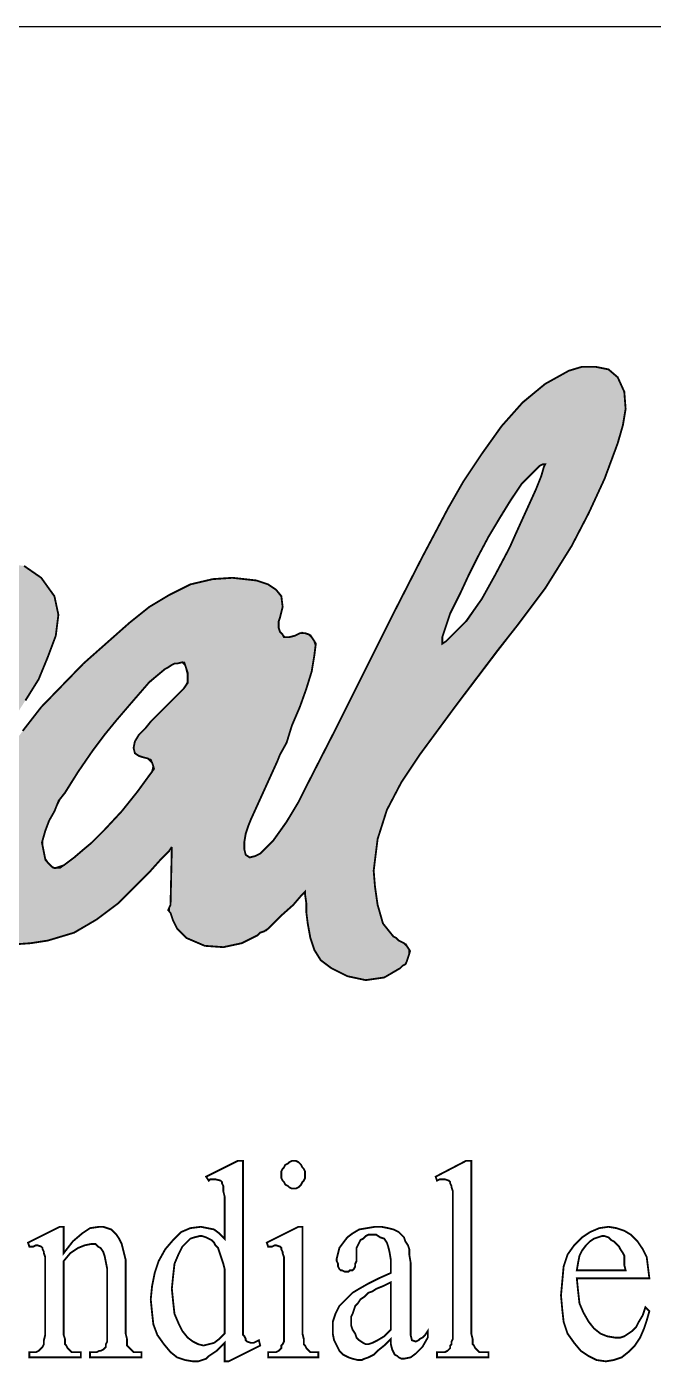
# Model space of a CAD drawing. Extents: x -6398 to -2198, y -3137 to 2803.
# Drawn here: x -5238.4 to -5094.8, y -2342.8 to -2036.7 of the extents above; entities that cross this region are included whole.
import ezdxf

# ---------------------------------------------------------------- set-up
doc = ezdxf.new("R2010")
doc.units = 0
doc.header["$LTSCALE"] = 45
doc.header["$MEASUREMENT"] = 0
doc.layers.get('0').update_dxf_attribs({"linetype": 'CONTINUOUS'})
doc.layers.add('CAMADA_1', color=7, linetype='CONTINUOUS')
doc.layers.add('FINA', color=7, linetype='CONTINUOUS')

msp = doc.modelspace()

# ---------------------------------------------------------------- hatches: boundary and pattern name
at = {"linetype": 'CONTINUOUS'}
h = msp.add_hatch(color=5, dxfattribs=at)
h.paths.add_polyline_path([(-5295.871, -2199.635), (-5298.592, -2206.588), (-5300.709, -2213.542), (-5301.918, -2220.193), (-5301.918, -2226.239), (-5301.615, -2227.751), (-5301.01, -2228.96), (-5300.104, -2229.263), (-5298.592, -2228.96), (-5296.476, -2227.449), (-5294.662, -2225.937), (-5293.15, -2224.123), (-5291.941, -2221.704), (-5291.034, -2218.681), (-5289.522, -2213.542), (-5287.708, -2208.1), (-5286.197, -2202.657), (-5285.593, -2201.449), (-5284.685, -2199.635), (-5283.779, -2197.519), (-5282.267, -2195.1), (-5279.546, -2189.96), (-5277.732, -2186.635), (-5272.29, -2179.379), (-5265.336, -2171.519), (-5261.407, -2168.192), (-5257.476, -2164.868), (-5253.244, -2162.449), (-5248.708, -2160.635), (-5243.872, -2159.728), (-5239.035, -2160.332), (-5235.104, -2163.054), (-5232.081, -2167.286), (-5231.175, -2171.519), (-5231.778, -2176.356), (-5233.592, -2181.193), (-5235.709, -2186.333), (-5238.732, -2191.17), (-5241.452, -2195.403), (-5244.174, -2199.03), (-5246.592, -2202.053), (-5247.802, -2203.263), (-5249.616, -2205.379), (-5252.034, -2208.1), (-5254.755, -2210.82), (-5257.476, -2213.542), (-5259.895, -2215.96), (-5261.709, -2217.773), (-5262.918, -2218.681), (-5265.638, -2220.797), (-5268.36, -2223.216), (-5270.476, -2225.332), (-5271.686, -2226.541), (-5272.29, -2227.751), (-5272.894, -2228.96), (-5272.894, -2230.169), (-5272.29, -2231.681), (-5270.476, -2233.495), (-5267.755, -2233.797), (-5264.732, -2233.495), (-5261.709, -2232.891), (-5259.29, -2231.983), (-5256.569, -2231.378), (-5254.755, -2230.774), (-5253.848, -2230.472), (-5253.545, -2229.564), (-5253.244, -2226.843), (-5252.639, -2223.518), (-5251.732, -2220.495), (-5251.128, -2218.983), (-5250.825, -2217.472), (-5250.22, -2216.263), (-5249.918, -2215.053), (-5246.895, -2209.007), (-5243.266, -2203.565), (-5239.337, -2198.123), (-5235.104, -2192.681), (-5225.43, -2182.704), (-5214.849, -2173.333), (-5210.314, -2169.705), (-5205.779, -2166.984), (-5200.941, -2164.565), (-5195.802, -2163.355), (-5191.267, -2163.054), (-5185.825, -2163.658), (-5183.105, -2164.565), (-5181.29, -2165.774), (-5180.081, -2167.286), (-5179.779, -2169.705), (-5180.081, -2170.914), (-5180.383, -2172.123), (-5180.686, -2173.03), (-5180.686, -2174.542), (-5180.383, -2175.448), (-5179.174, -2176.658), (-5178.267, -2176.658), (-5177.058, -2176.356), (-5175.365, -2175.509), (-5173.473, -2176.14), (-5172.173, -2178.09), (-5172.523, -2180.89), (-5173.127, -2184.518), (-5174.337, -2188.449), (-5175.849, -2192.681), (-5177.663, -2196.914), (-5178.872, -2200.843), (-5180.383, -2203.565), (-5180.988, -2205.076), (-5182.5, -2208.402), (-5184.011, -2211.727), (-5185.523, -2215.053), (-5187.034, -2218.379), (-5187.639, -2219.89), (-5188.244, -2221.704), (-5188.547, -2223.518), (-5188.547, -2225.332), (-5188.244, -2226.541), (-5187.337, -2227.146), (-5186.128, -2226.843), (-5184.919, -2226.239), (-5181.895, -2223.216), (-5178.872, -2218.983), (-5176.151, -2214.449), (-5174.337, -2210.82), (-5167.686, -2197.82), (-5161.035, -2184.518), (-5154.383, -2171.216), (-5147.733, -2158.216), (-5145.011, -2153.077), (-5141.988, -2147.333), (-5138.361, -2140.984), (-5134.128, -2134.635), (-5129.593, -2128.286), (-5124.756, -2122.844), (-5119.616, -2118.612), (-5114.175, -2115.588), (-5111.151, -2114.682), (-5108.128, -2114.682), (-5105.105, -2115.286), (-5102.989, -2117.1), (-5101.477, -2120.426), (-5101.175, -2124.355), (-5101.779, -2127.984), (-5102.989, -2132.217), (-5106.012, -2140.379), (-5109.64, -2148.239), (-5113.57, -2155.798), (-5118.105, -2163.054), (-5119.616, -2165.472), (-5122.338, -2169.1), (-5125.965, -2173.937), (-5130.501, -2179.681), (-5139.872, -2192.076), (-5148.337, -2203.565), (-5152.57, -2209.913), (-5155.895, -2216.263), (-5158.012, -2222.913), (-5158.918, -2230.169), (-5158.616, -2233.797), (-5158.012, -2238.03), (-5156.802, -2242.262), (-5154.383, -2245.285), (-5153.779, -2245.588), (-5153.174, -2246.192), (-5152.57, -2246.495), (-5151.661, -2246.95), (-5150.554, -2248.611), (-5151.058, -2250.123), (-5151.541, -2251.574), (-5152.267, -2251.937), (-5152.872, -2252.541), (-5156.5, -2254.658), (-5160.733, -2255.262), (-5164.965, -2254.355), (-5168.593, -2252.541), (-5171.012, -2250.728), (-5172.523, -2248.308), (-5173.43, -2245.588), (-5174.035, -2242.262), (-5174.337, -2239.844), (-5174.337, -2237.728), (-5174.715, -2235.083), (-5175.546, -2235.914), (-5177.36, -2238.03), (-5180.081, -2240.448), (-5182.197, -2242.565), (-5183.559, -2243.925), (-5184.919, -2244.379), (-5185.523, -2244.984), (-5189.15, -2246.798), (-5193.383, -2247.704), (-5197.616, -2247.402), (-5201.849, -2245.588), (-5202.756, -2244.681), (-5203.964, -2243.471), (-5204.872, -2241.657), (-5205.477, -2239.844), (-5206.08, -2239.239), (-5205.477, -2238.03), (-5205.181, -2225.037), (-5207.592, -2227.449), (-5210.011, -2230.169), (-5212.732, -2232.891), (-5217.569, -2237.728), (-5222.407, -2241.356), (-5227.546, -2244.379), (-5233.592, -2246.192), (-5237.523, -2246.798), (-5241.755, -2247.099), (-5245.685, -2246.192), (-5249.011, -2244.076), (-5249.918, -2243.169), (-5250.825, -2242.565), (-5251.429, -2241.657), (-5252.034, -2241.053), (-5252.337, -2241.053), (-5253.848, -2242.565), (-5254.755, -2243.471), (-5255.965, -2244.076), (-5257.778, -2244.984), (-5259.592, -2245.89), (-5261.104, -2246.495), (-5263.825, -2247.099), (-5266.848, -2248.007), (-5269.871, -2248.611), (-5271.686, -2248.913), (-5275.616, -2248.611), (-5279.243, -2247.704), (-5283.174, -2245.89), (-5286.197, -2243.471), (-5287.407, -2242.565), (-5288.313, -2241.356), (-5289.22, -2240.448), (-5289.462, -2240.206), (-5290.732, -2241.053), (-5291.639, -2241.657), (-5292.847, -2242.565), (-5297.383, -2244.984), (-5301.615, -2246.798), (-5306.151, -2247.704), (-5310.685, -2247.402), (-5314.313, -2246.495), (-5317.034, -2244.984), (-5318.546, -2242.262), (-5319.15, -2238.634), (-5319.15, -2235.309), (-5318.848, -2231.681), (-5318.848, -2228.96), (-5318.848, -2227.751), (-5320.359, -2229.263), (-5321.871, -2231.076), (-5323.685, -2232.891), (-5327.616, -2237.123), (-5330.336, -2239.844), (-5333.662, -2242.262), (-5337.592, -2244.379), (-5341.825, -2245.89), (-5345.755, -2246.798), (-5351.196, -2246.495), (-5356.336, -2244.984), (-5358.755, -2243.471), (-5360.872, -2241.657), (-5362.382, -2239.844), (-5363.592, -2237.425), (-5364.499, -2233.495), (-5364.801, -2228.96), (-5364.801, -2224.727), (-5364.196, -2221.402), (-5361.173, -2211.123), (-5356.639, -2200.542), (-5351.196, -2190.565), (-5344.545, -2181.798), (-5340.615, -2177.565), (-5336.383, -2173.635), (-5331.848, -2169.705), (-5327.01, -2166.681), (-5321.871, -2163.96), (-5316.731, -2161.542), (-5311.29, -2160.03), (-5305.546, -2159.123), (-5303.732, -2159.123), (-5301.918, -2159.728), (-5300.406, -2160.635), (-5298.894, -2161.845), (-5297.686, -2163.355), (-5296.476, -2165.169), (-5295.569, -2166.984), (-5295.267, -2167.588), (-5294.964, -2167.286), (-5294.36, -2166.077), (-5293.453, -2163.96), (-5292.244, -2161.542), (-5289.22, -2155.495), (-5285.593, -2148.844), (-5284.988, -2147.938), (-5284.08, -2146.425), (-5282.871, -2144.31), (-5281.36, -2141.588), (-5277.732, -2135.542), (-5273.802, -2128.891), (-5269.871, -2122.542), (-5266.244, -2116.798), (-5265.035, -2114.682), (-5263.825, -2112.868), (-5262.857, -2110.933), (-5261.407, -2111.659), (-5260.499, -2111.961), (-5258.685, -2112.868), (-5257.174, -2113.774), (-5255.662, -2115.286), (-5253.848, -2117.1), (-5252.941, -2118.007), (-5252.337, -2118.914), (-5251.43, -2119.821), (-5252.337, -2121.635), (-5261.104, -2136.449), (-5270.173, -2152.17), (-5274.709, -2159.728), (-5278.337, -2166.379), (-5281.662, -2171.821), (-5283.779, -2175.751), (-5286.499, -2180.589), (-5289.522, -2186.333), (-5292.546, -2192.681)])
h.paths.add_polyline_path([(-5143.198, -2178.17), (-5143.198, -2176.658), (-5142.291, -2173.937), (-5141.384, -2171.216), (-5140.477, -2169.402), (-5138.965, -2166.379), (-5137.151, -2162.449), (-5135.035, -2158.216), (-5132.616, -2153.681), (-5129.895, -2149.147), (-5127.477, -2145.216), (-5125.058, -2141.588), (-5122.639, -2139.17), (-5121.733, -2138.262), (-5120.522, -2137.054), (-5119.616, -2137.054), (-5119.919, -2137.658), (-5120.524, -2139.774), (-5121.733, -2142.798), (-5123.245, -2146.124), (-5124.756, -2149.448), (-5126.268, -2152.775), (-5127.477, -2155.495), (-5128.384, -2157.309), (-5131.105, -2162.449), (-5134.128, -2167.891), (-5137.755, -2173.03), (-5142.291, -2177.565)], flags=16)
h.paths.add_polyline_path([(-5202.453, -2188.449), (-5203.663, -2189.658), (-5205.779, -2191.774), (-5207.895, -2193.89), (-5210.011, -2196.007), (-5211.22, -2197.519), (-5212.732, -2199.03), (-5213.639, -2200.542), (-5213.942, -2202.053), (-5213.639, -2203.263), (-5212.732, -2203.866), (-5211.825, -2204.17), (-5209.956, -2204.636), (-5209.221, -2206.845), (-5210.616, -2208.704), (-5213.034, -2212.03), (-5216.662, -2216.565), (-5220.593, -2220.797), (-5223.616, -2223.82), (-5225.43, -2225.332), (-5227.546, -2227.146), (-5230.77, -2229.564), (-5232.385, -2229.564), (-5233.29, -2228.658), (-5234.123, -2227.824), (-5234.499, -2225.937), (-5234.944, -2223.715), (-5234.198, -2221.1), (-5233.29, -2218.681), (-5232.081, -2216.565), (-5231.113, -2214.145), (-5229.662, -2212.333), (-5228.151, -2209.913), (-5226.639, -2207.496), (-5223.313, -2202.657), (-5220.593, -2199.03), (-5217.872, -2195.704), (-5214.244, -2191.472), (-5210.314, -2186.937), (-5206.686, -2183.913), (-5206.081, -2183.612), (-5204.721, -2182.704), (-5203.964, -2182.704), (-5202.384, -2182.309), (-5201.546, -2184.82), (-5201.546, -2186.03), (-5201.546, -2187.087)], flags=16)
h.paths.add_polyline_path([(-5252.639, -2180.589), (-5252.941, -2182.402), (-5253.545, -2184.518), (-5254.755, -2186.333), (-5255.965, -2188.147), (-5257.174, -2189.658), (-5258.988, -2192.076), (-5260.801, -2194.495), (-5263.221, -2197.216), (-5267.755, -2202.657), (-5271.383, -2206.286), (-5271.988, -2206.89), (-5272.592, -2207.496), (-5273.197, -2206.89), (-5273.197, -2204.17), (-5272.29, -2201.146), (-5270.779, -2198.123), (-5269.267, -2196.007), (-5268.662, -2194.797), (-5267.453, -2192.983), (-5265.638, -2190.565), (-5263.523, -2187.844), (-5259.29, -2182.704), (-5254.673, -2179.077), (-5253.395, -2179.077)], flags=16)
h.paths.add_polyline_path([(-5312.499, -2192.983), (-5313.708, -2197.216), (-5315.825, -2201.449), (-5318.546, -2205.681), (-5322.173, -2211.123), (-5327.01, -2217.472), (-5332.15, -2223.518), (-5337.592, -2227.751), (-5341.22, -2229.263), (-5343.941, -2228.658), (-5346.057, -2226.541), (-5346.964, -2222.913), (-5346.359, -2217.773), (-5343.941, -2212.03), (-5340.917, -2206.588), (-5338.197, -2202.053), (-5336.686, -2199.635), (-5334.872, -2196.914), (-5332.755, -2193.588), (-5330.034, -2190.263), (-5324.895, -2183.612), (-5318.925, -2178.306), (-5315.724, -2177.666), (-5314.615, -2178.775), (-5313.708, -2180.89), (-5313.104, -2184.216), (-5312.801, -2186.937), (-5312.499, -2188.449)], flags=16)

# ---------------------------------------------------------------- linework, layer by layer
at = {"color": 5, "linetype": 'CONTINUOUS'}
for points in [[(-5239.337, -2198.123), (-5235.104, -2192.681), (-5225.43, -2182.704), (-5214.849, -2173.333), (-5210.314, -2169.705), (-5205.779, -2166.984), (-5200.941, -2164.565), (-5195.802, -2163.355), (-5191.267, -2163.054), (-5185.825, -2163.658), (-5183.105, -2164.565), (-5181.29, -2165.774), (-5180.081, -2167.286), (-5179.779, -2169.705), (-5180.081, -2170.914), (-5180.383, -2172.123), (-5180.686, -2173.03), (-5180.686, -2174.542), (-5180.383, -2175.448), (-5179.174, -2176.658), (-5178.267, -2176.658), (-5177.058, -2176.356), (-5175.365, -2175.509), (-5173.473, -2176.14), (-5172.173, -2178.09), (-5172.523, -2180.89), (-5173.127, -2184.518), (-5174.337, -2188.449), (-5175.849, -2192.681), (-5177.663, -2196.914), (-5178.872, -2200.843), (-5180.383, -2203.565), (-5180.988, -2205.076), (-5182.5, -2208.402), (-5184.011, -2211.727), (-5185.523, -2215.053), (-5187.034, -2218.379), (-5187.639, -2219.89), (-5188.244, -2221.704), (-5188.547, -2223.518), (-5188.547, -2225.332), (-5188.244, -2226.541), (-5187.337, -2227.146), (-5186.128, -2226.843), (-5184.919, -2226.239), (-5181.895, -2223.216), (-5178.872, -2218.983), (-5176.151, -2214.449), (-5174.337, -2210.82), (-5167.686, -2197.82), (-5161.035, -2184.518), (-5154.383, -2171.216), (-5147.733, -2158.216), (-5145.011, -2153.077), (-5141.988, -2147.333), (-5138.361, -2140.984), (-5134.128, -2134.635), (-5129.593, -2128.286), (-5124.756, -2122.844), (-5119.616, -2118.612), (-5114.175, -2115.588), (-5111.151, -2114.682), (-5108.128, -2114.682), (-5105.105, -2115.286), (-5102.989, -2117.1), (-5101.477, -2120.426), (-5101.175, -2124.355), (-5101.779, -2127.984), (-5102.989, -2132.217), (-5106.012, -2140.379), (-5109.64, -2148.239), (-5113.57, -2155.798), (-5118.105, -2163.054), (-5119.616, -2165.472), (-5122.338, -2169.1), (-5125.965, -2173.937), (-5130.501, -2179.681), (-5139.872, -2192.076), (-5148.337, -2203.565), (-5152.57, -2209.913), (-5155.895, -2216.263), (-5158.012, -2222.913), (-5158.918, -2230.169), (-5158.616, -2233.797), (-5158.012, -2238.03), (-5156.802, -2242.262), (-5154.383, -2245.285), (-5153.779, -2245.588), (-5153.174, -2246.192), (-5152.57, -2246.495), (-5151.661, -2246.95), (-5150.554, -2248.611), (-5151.058, -2250.123), (-5151.541, -2251.574), (-5152.267, -2251.937), (-5152.872, -2252.541), (-5156.5, -2254.658), (-5160.733, -2255.262), (-5164.965, -2254.355), (-5168.593, -2252.541), (-5171.012, -2250.728), (-5172.523, -2248.308), (-5173.43, -2245.588), (-5174.035, -2242.262), (-5174.337, -2239.844), (-5174.337, -2237.728), (-5174.715, -2235.083), (-5175.546, -2235.914), (-5177.36, -2238.03), (-5180.081, -2240.448), (-5182.197, -2242.565), (-5183.559, -2243.925), (-5184.919, -2244.379), (-5185.523, -2244.984), (-5189.15, -2246.798), (-5193.383, -2247.704), (-5197.616, -2247.402), (-5201.849, -2245.588), (-5202.756, -2244.681), (-5203.964, -2243.471), (-5204.872, -2241.657), (-5205.477, -2239.844), (-5206.08, -2239.239), (-5205.477, -2238.03), (-5205.181, -2225.037), (-5207.592, -2227.449), (-5210.011, -2230.169), (-5212.732, -2232.891), (-5217.569, -2237.728), (-5222.407, -2241.356), (-5227.546, -2244.379), (-5233.592, -2246.192), (-5237.523, -2246.798), (-5241.755, -2247.099)], [(-5239.035, -2160.332), (-5235.104, -2163.054), (-5232.081, -2167.286), (-5231.175, -2171.519), (-5231.778, -2176.356), (-5233.592, -2181.193), (-5235.709, -2186.333), (-5238.732, -2191.17)]]:
    msp.add_lwpolyline(points, dxfattribs=at)
for points in [[(-5143.198, -2178.17), (-5143.198, -2176.658), (-5142.291, -2173.937), (-5141.384, -2171.216), (-5140.477, -2169.402), (-5138.965, -2166.379), (-5137.151, -2162.449), (-5135.035, -2158.216), (-5132.616, -2153.681), (-5129.895, -2149.147), (-5127.477, -2145.216), (-5125.058, -2141.588), (-5122.639, -2139.17), (-5121.733, -2138.262), (-5120.522, -2137.054), (-5119.616, -2137.054), (-5119.919, -2137.658), (-5120.524, -2139.774), (-5121.733, -2142.798), (-5123.245, -2146.124), (-5124.756, -2149.448), (-5126.268, -2152.775), (-5127.477, -2155.495), (-5128.384, -2157.309), (-5131.105, -2162.449), (-5134.128, -2167.891), (-5137.755, -2173.03), (-5142.291, -2177.565)], [(-5202.453, -2188.449), (-5203.663, -2189.658), (-5205.779, -2191.774), (-5207.895, -2193.89), (-5210.011, -2196.007), (-5211.22, -2197.519), (-5212.732, -2199.03), (-5213.639, -2200.542), (-5213.942, -2202.053), (-5213.639, -2203.263), (-5212.732, -2203.866), (-5211.825, -2204.17), (-5209.956, -2204.636), (-5209.221, -2206.845), (-5210.616, -2208.704), (-5213.034, -2212.03), (-5216.662, -2216.565), (-5220.593, -2220.797), (-5223.616, -2223.82), (-5225.43, -2225.332), (-5227.546, -2227.146), (-5230.77, -2229.564), (-5232.385, -2229.564), (-5233.29, -2228.658), (-5234.123, -2227.824), (-5234.499, -2225.937), (-5234.944, -2223.715), (-5234.198, -2221.1), (-5233.29, -2218.681), (-5232.081, -2216.565), (-5231.113, -2214.145), (-5229.662, -2212.333), (-5228.151, -2209.913), (-5226.639, -2207.496), (-5223.313, -2202.657), (-5220.593, -2199.03), (-5217.872, -2195.704), (-5214.244, -2191.472), (-5210.314, -2186.937), (-5206.686, -2183.913), (-5206.081, -2183.612), (-5204.721, -2182.704), (-5203.964, -2182.704), (-5202.384, -2182.309), (-5201.546, -2184.82), (-5201.546, -2186.03), (-5201.546, -2187.087)]]:
    msp.add_lwpolyline(points, close=True, dxfattribs=at)
at = {"layer": 'CAMADA_1', "color": 5, "linetype": 'CONTINUOUS', "const_width": 0.42}
for points in [[(-5205.174, -2224.727), (-5205.477, -2238.03), (-5205.779, -2238.634), (-5205.779, -2238.937), (-5205.779, -2239.542), (-5205.477, -2239.844), (-5204.872, -2241.657), (-5203.964, -2243.471), (-5202.756, -2244.681), (-5201.849, -2245.588), (-5197.616, -2247.402), (-5193.383, -2247.704), (-5189.15, -2246.798), (-5185.523, -2244.984), (-5184.919, -2244.379), (-5184.011, -2244.076), (-5183.105, -2243.471), (-5182.197, -2242.565), (-5180.081, -2240.448), (-5177.36, -2238.03), (-5175.546, -2235.914), (-5174.64, -2235.007), (-5174.64, -2235.611), (-5174.337, -2237.728), (-5174.337, -2239.844), (-5174.035, -2242.262), (-5173.43, -2245.588), (-5172.523, -2248.308), (-5171.012, -2250.728), (-5168.593, -2252.541), (-5164.965, -2254.355), (-5160.733, -2255.262), (-5156.5, -2254.658), (-5152.872, -2252.541), (-5152.267, -2251.937), (-5151.663, -2251.635), (-5151.36, -2251.03), (-5151.058, -2250.123), (-5150.756, -2249.216), (-5150.756, -2248.308), (-5151.36, -2247.402), (-5151.965, -2246.798), (-5152.57, -2246.495), (-5153.174, -2246.192), (-5153.779, -2245.588), (-5154.383, -2245.285), (-5156.802, -2242.262), (-5158.012, -2238.03), (-5158.616, -2233.797), (-5158.918, -2230.169), (-5158.012, -2222.913), (-5155.895, -2216.263), (-5152.57, -2209.913), (-5148.337, -2203.565), (-5139.872, -2192.076), (-5130.501, -2179.681), (-5125.965, -2173.937), (-5122.338, -2169.1), (-5119.616, -2165.472), (-5118.105, -2163.054), (-5113.57, -2155.798), (-5109.64, -2148.239), (-5106.012, -2140.379), (-5102.989, -2132.217), (-5101.779, -2127.984), (-5101.175, -2124.355), (-5101.477, -2120.426), (-5102.989, -2117.1), (-5105.105, -2115.286), (-5108.128, -2114.682), (-5111.151, -2114.682), (-5114.175, -2115.588), (-5119.616, -2118.612), (-5124.756, -2122.844), (-5129.593, -2128.286), (-5134.128, -2134.635), (-5138.361, -2140.984), (-5141.988, -2147.333), (-5145.011, -2153.077), (-5147.733, -2158.216), (-5154.383, -2171.216), (-5161.035, -2184.518), (-5167.686, -2197.82), (-5174.337, -2210.82), (-5176.151, -2214.449), (-5178.872, -2218.983), (-5181.895, -2223.216), (-5184.919, -2226.239), (-5186.128, -2226.843), (-5187.337, -2227.146), (-5188.244, -2226.541), (-5188.547, -2225.332), (-5188.547, -2223.518), (-5188.244, -2221.704), (-5187.639, -2219.89), (-5187.034, -2218.379), (-5185.523, -2215.053), (-5184.011, -2211.727), (-5182.5, -2208.402), (-5180.988, -2205.076), (-5180.383, -2203.565), (-5178.872, -2200.843), (-5177.663, -2196.914), (-5175.849, -2192.681), (-5174.337, -2188.449), (-5173.127, -2184.518), (-5172.523, -2180.89), (-5172.221, -2178.472), (-5172.523, -2177.565), (-5173.127, -2176.658), (-5173.732, -2176.053), (-5174.64, -2175.751), (-5175.849, -2175.751), (-5177.058, -2176.356), (-5178.267, -2176.658), (-5179.477, -2176.658), (-5179.779, -2176.053), (-5180.383, -2175.448), (-5180.686, -2174.542), (-5180.686, -2173.937), (-5180.686, -2173.03), (-5180.383, -2172.123), (-5180.081, -2170.914), (-5179.779, -2169.705), (-5180.081, -2167.286), (-5181.29, -2165.774), (-5183.105, -2164.565), (-5185.825, -2163.658), (-5191.267, -2163.054), (-5195.802, -2163.355), (-5200.941, -2164.565), (-5205.779, -2166.984), (-5210.314, -2169.705), (-5214.849, -2173.333), (-5225.43, -2182.704), (-5235.104, -2192.681), (-5239.337, -2198.123)], [(-5120.221, -2137.054), (-5119.616, -2137.054), (-5119.919, -2137.658), (-5120.524, -2139.774), (-5121.733, -2142.798), (-5123.245, -2146.124), (-5124.756, -2149.448), (-5126.268, -2152.775), (-5127.477, -2155.495), (-5128.384, -2157.309), (-5131.105, -2162.449), (-5134.128, -2167.891), (-5137.755, -2173.03), (-5142.291, -2177.565), (-5143.198, -2178.17), (-5143.198, -2176.658), (-5142.291, -2173.937), (-5141.384, -2171.216), (-5140.477, -2169.402), (-5138.965, -2166.379), (-5137.151, -2162.449), (-5135.035, -2158.216), (-5132.616, -2153.681), (-5129.895, -2149.147), (-5127.477, -2145.216), (-5125.058, -2141.588), (-5122.639, -2139.17), (-5122.035, -2138.565), (-5121.431, -2137.96), (-5120.825, -2137.356), (-5120.221, -2137.054)], [(-5238.732, -2191.17), (-5235.709, -2186.333), (-5233.592, -2181.193), (-5231.778, -2176.356), (-5231.175, -2171.519), (-5232.081, -2167.286), (-5235.104, -2163.054), (-5239.035, -2160.332)], [(-5203.964, -2182.704), (-5202.756, -2182.402), (-5202.151, -2183.007), (-5201.849, -2183.913), (-5201.546, -2185.123), (-5201.546, -2186.03), (-5201.546, -2186.937), (-5201.849, -2187.541), (-5202.453, -2188.449), (-5203.663, -2189.658), (-5205.779, -2191.774), (-5207.895, -2193.89), (-5210.011, -2196.007), (-5211.22, -2197.519), (-5212.732, -2199.03), (-5213.639, -2200.542), (-5213.942, -2202.053), (-5213.639, -2203.263), (-5212.732, -2203.866), (-5211.825, -2204.17), (-5210.616, -2204.472), (-5209.709, -2205.379), (-5209.407, -2206.286), (-5209.709, -2207.496), (-5210.616, -2208.704), (-5213.034, -2212.03), (-5216.662, -2216.565), (-5220.593, -2220.797), (-5223.616, -2223.82), (-5225.43, -2225.332), (-5227.546, -2227.146), (-5229.965, -2228.96), (-5231.778, -2229.564), (-5232.081, -2229.564), (-5232.686, -2229.263), (-5233.29, -2228.658), (-5233.592, -2228.355), (-5234.198, -2227.449), (-5234.499, -2225.937), (-5234.802, -2224.426), (-5234.802, -2223.216), (-5234.198, -2221.1), (-5233.29, -2218.681), (-5232.081, -2216.565), (-5231.476, -2215.053), (-5230.872, -2213.844), (-5229.662, -2212.333), (-5228.151, -2209.913), (-5226.639, -2207.496), (-5223.313, -2202.657), (-5220.593, -2199.03), (-5217.872, -2195.704), (-5214.244, -2191.472), (-5210.314, -2186.937), (-5206.686, -2183.913), (-5206.081, -2183.612), (-5205.174, -2183.007), (-5204.569, -2182.704), (-5203.964, -2182.704)], [(-5241.755, -2247.099), (-5237.523, -2246.798), (-5233.592, -2246.192), (-5227.546, -2244.379), (-5222.407, -2241.356), (-5217.569, -2237.728), (-5212.732, -2232.891), (-5210.011, -2230.169), (-5207.592, -2227.449), (-5205.779, -2225.635), (-5205.174, -2224.727)]]:
    msp.add_lwpolyline(points, dxfattribs=at)
at = {"layer": 'FINA'}
msp.add_line((-2298.344, -2036.75), (-6042.344, -2036.75), dxfattribs=at)
at = {"layer": 'FINA', "const_width": 0.42}
for points in [[(-5193.081, -2338.402), (-5193.081, -2342.634), (-5192.174, -2342.634), (-5184.919, -2339.006), (-5185.221, -2337.797), (-5185.825, -2338.099), (-5186.43, -2338.402), (-5186.732, -2338.402), (-5187.034, -2338.402), (-5187.942, -2338.099), (-5188.244, -2337.797), (-5188.244, -2337.494), (-5188.546, -2336.89), (-5188.848, -2336.587), (-5188.848, -2335.681), (-5188.848, -2334.471), (-5188.848, -2332.657), (-5188.848, -2330.239), (-5188.848, -2296.681), (-5190.058, -2296.681), (-5197.314, -2300.309), (-5196.709, -2301.216), (-5196.406, -2300.913), (-5195.802, -2300.913), (-5195.5, -2300.913), (-5195.197, -2300.913), (-5193.988, -2301.216), (-5193.686, -2301.518), (-5193.686, -2301.82), (-5193.383, -2302.425), (-5193.383, -2302.727), (-5193.383, -2303.634), (-5193.081, -2304.843), (-5193.081, -2306.657), (-5193.081, -2308.774), (-5193.081, -2314.518), (-5194.291, -2313.309), (-5195.5, -2312.401), (-5197.011, -2312.099), (-5198.523, -2311.797), (-5200.941, -2312.099), (-5203.058, -2313.006), (-5204.872, -2314.82), (-5206.686, -2316.936), (-5208.197, -2319.657), (-5209.104, -2322.378), (-5209.709, -2325.401), (-5210.011, -2328.424), (-5209.709, -2331.448), (-5209.407, -2334.169), (-5208.499, -2336.587), (-5206.988, -2338.704), (-5205.476, -2340.517), (-5203.965, -2341.727), (-5202.151, -2342.331), (-5200.337, -2342.634), (-5199.128, -2342.634), (-5198.22, -2342.331), (-5197.314, -2342.029), (-5196.709, -2341.425), (-5195.802, -2340.82), (-5194.895, -2340.215), (-5193.988, -2339.308), (-5193.081, -2338.402)], [(-5177.361, -2296.681), (-5177.663, -2296.681), (-5178.267, -2296.983), (-5178.57, -2297.285), (-5179.174, -2297.588), (-5179.476, -2298.192), (-5179.779, -2298.494), (-5180.081, -2299.099), (-5180.081, -2300.006), (-5180.081, -2300.611), (-5179.779, -2301.216), (-5179.476, -2301.518), (-5179.174, -2302.123), (-5178.57, -2302.425), (-5178.267, -2302.727), (-5177.663, -2303.029), (-5177.361, -2303.029), (-5176.756, -2303.029), (-5176.151, -2302.727), (-5175.849, -2302.425), (-5175.547, -2302.123), (-5175.244, -2301.518), (-5174.942, -2301.216), (-5174.639, -2300.611), (-5174.639, -2300.006), (-5174.639, -2299.099), (-5174.942, -2298.494), (-5175.244, -2298.192), (-5175.547, -2297.588), (-5175.849, -2297.285), (-5176.151, -2296.983), (-5176.756, -2296.681), (-5177.361, -2296.681)], [(-5136.547, -2296.681), (-5137.756, -2296.681), (-5144.709, -2300.309), (-5144.407, -2301.216), (-5143.802, -2300.913), (-5143.5, -2300.913), (-5142.896, -2300.913), (-5142.593, -2300.913), (-5141.686, -2301.216), (-5141.384, -2301.518), (-5141.384, -2301.82), (-5141.081, -2302.425), (-5141.081, -2302.727), (-5140.779, -2303.634), (-5140.779, -2304.843), (-5140.779, -2306.657), (-5140.779, -2308.774), (-5140.779, -2335.076), (-5140.779, -2336.285), (-5140.779, -2337.494), (-5141.081, -2338.099), (-5141.081, -2338.704), (-5141.384, -2339.006), (-5141.384, -2339.611), (-5141.686, -2339.913), (-5141.988, -2340.215), (-5142.593, -2340.517), (-5142.896, -2340.517), (-5143.5, -2340.517), (-5144.407, -2340.517), (-5144.407, -2341.727), (-5132.616, -2341.727), (-5132.616, -2340.517), (-5133.524, -2340.517), (-5134.128, -2340.517), (-5134.732, -2340.517), (-5135.035, -2340.215), (-5135.337, -2339.913), (-5135.639, -2339.611), (-5135.942, -2339.006), (-5136.244, -2338.704), (-5136.244, -2338.099), (-5136.244, -2337.494), (-5136.547, -2336.285), (-5136.547, -2335.076), (-5136.547, -2296.681)], [(-5229.965, -2317.843), (-5229.965, -2311.797), (-5230.871, -2311.797), (-5238.127, -2315.424), (-5237.825, -2316.332), (-5237.221, -2316.332), (-5236.918, -2316.332), (-5236.314, -2316.029), (-5236.011, -2316.029), (-5235.104, -2316.332), (-5234.802, -2316.634), (-5234.802, -2316.936), (-5234.5, -2317.541), (-5234.5, -2317.843), (-5234.197, -2318.75), (-5234.197, -2320.262), (-5234.197, -2322.076), (-5234.197, -2324.192), (-5234.197, -2335.076), (-5234.197, -2336.587), (-5234.5, -2337.797), (-5234.5, -2338.704), (-5234.802, -2339.308), (-5235.406, -2339.913), (-5235.709, -2340.215), (-5236.314, -2340.517), (-5237.221, -2340.517), (-5237.825, -2340.517), (-5237.825, -2341.727), (-5226.034, -2341.727), (-5226.034, -2340.517), (-5226.942, -2340.517), (-5227.546, -2340.517), (-5228.151, -2340.517), (-5228.453, -2340.215), (-5228.756, -2339.913), (-5229.058, -2339.611), (-5229.36, -2339.006), (-5229.663, -2338.704), (-5229.663, -2338.402), (-5229.663, -2337.494), (-5229.965, -2336.587), (-5229.965, -2335.076), (-5229.965, -2319.657), (-5228.453, -2317.843), (-5226.639, -2316.634), (-5225.128, -2316.029), (-5223.616, -2315.727), (-5222.709, -2315.727), (-5222.104, -2316.332), (-5221.499, -2316.634), (-5220.895, -2317.541), (-5220.593, -2318.448), (-5220.29, -2319.959), (-5219.988, -2321.471), (-5219.988, -2323.285), (-5219.988, -2335.076), (-5219.988, -2336.285), (-5219.988, -2337.192), (-5219.988, -2337.797), (-5219.988, -2338.099), (-5220.29, -2338.704), (-5220.29, -2339.308), (-5220.593, -2339.611), (-5220.895, -2339.913), (-5221.499, -2340.215), (-5221.802, -2340.215), (-5222.407, -2340.517), (-5223.313, -2340.517), (-5223.918, -2340.517), (-5223.918, -2341.727), (-5212.128, -2341.727), (-5212.128, -2340.517), (-5212.732, -2340.517), (-5213.337, -2340.517), (-5213.941, -2340.517), (-5214.244, -2340.215), (-5214.546, -2339.913), (-5214.849, -2339.611), (-5215.151, -2339.308), (-5215.453, -2339.006), (-5215.453, -2338.402), (-5215.453, -2337.494), (-5215.755, -2336.285), (-5215.755, -2335.076), (-5215.755, -2322.68), (-5215.755, -2320.867), (-5215.755, -2319.355), (-5216.058, -2318.146), (-5216.36, -2316.936), (-5216.663, -2315.727), (-5217.267, -2314.518), (-5217.872, -2313.611), (-5218.476, -2313.006), (-5219.081, -2312.401), (-5219.988, -2312.099), (-5220.895, -2311.797), (-5221.802, -2311.797), (-5223.918, -2312.099), (-5225.732, -2313.309), (-5227.848, -2315.122), (-5229.965, -2317.843)], [(-5193.081, -2336.285), (-5194.291, -2337.494), (-5195.5, -2338.402), (-5196.709, -2338.704), (-5197.918, -2339.006), (-5199.128, -2338.704), (-5200.337, -2338.099), (-5201.546, -2337.192), (-5202.756, -2335.681), (-5203.662, -2333.867), (-5204.569, -2331.75), (-5204.872, -2329.029), (-5205.174, -2326.006), (-5204.872, -2322.983), (-5204.569, -2320.262), (-5203.662, -2318.146), (-5202.756, -2316.332), (-5201.849, -2315.424), (-5200.941, -2314.518), (-5200.035, -2314.216), (-5198.825, -2313.913), (-5198.22, -2313.913), (-5197.314, -2314.216), (-5196.709, -2314.518), (-5196.104, -2314.82), (-5195.5, -2315.424), (-5195.197, -2316.029), (-5194.593, -2316.634), (-5194.291, -2317.541), (-5193.988, -2318.448), (-5193.686, -2319.355), (-5193.383, -2320.262), (-5193.081, -2321.471), (-5193.081, -2336.285)], [(-5175.244, -2311.797), (-5176.151, -2311.797), (-5183.407, -2315.424), (-5183.105, -2316.332), (-5182.5, -2316.332), (-5182.198, -2316.332), (-5181.593, -2316.029), (-5181.29, -2316.029), (-5180.384, -2316.332), (-5180.081, -2316.634), (-5180.081, -2316.936), (-5179.779, -2317.541), (-5179.779, -2317.843), (-5179.476, -2318.75), (-5179.476, -2319.959), (-5179.476, -2321.774), (-5179.476, -2323.89), (-5179.476, -2335.076), (-5179.476, -2336.285), (-5179.476, -2337.494), (-5179.476, -2338.099), (-5179.779, -2338.704), (-5180.081, -2339.006), (-5180.081, -2339.611), (-5180.384, -2339.913), (-5180.686, -2340.215), (-5181.29, -2340.517), (-5181.593, -2340.517), (-5182.198, -2340.517), (-5183.105, -2340.517), (-5183.105, -2341.727), (-5171.616, -2341.727), (-5171.616, -2340.517), (-5172.523, -2340.517), (-5173.128, -2340.517), (-5173.43, -2340.517), (-5173.732, -2340.215), (-5174.035, -2339.913), (-5174.337, -2339.611), (-5174.639, -2339.006), (-5174.942, -2338.704), (-5174.942, -2338.099), (-5174.942, -2337.494), (-5175.244, -2336.285), (-5175.244, -2335.076), (-5175.244, -2311.797)], [(-5154.988, -2337.494), (-5154.988, -2338.704), (-5154.686, -2339.913), (-5154.383, -2340.517), (-5154.081, -2341.122), (-5153.477, -2341.425), (-5153.174, -2341.727), (-5152.569, -2342.029), (-5151.965, -2342.029), (-5150.454, -2341.727), (-5149.244, -2340.82), (-5147.733, -2339.308), (-5146.523, -2337.192), (-5146.523, -2335.681), (-5147.128, -2336.587), (-5147.733, -2337.192), (-5148.337, -2337.494), (-5148.639, -2337.797), (-5149.244, -2338.099), (-5150.151, -2337.797), (-5150.454, -2336.587), (-5150.454, -2335.983), (-5150.454, -2334.773), (-5150.454, -2333.262), (-5150.454, -2331.448), (-5150.454, -2321.774), (-5150.454, -2319.959), (-5150.756, -2318.146), (-5150.756, -2316.936), (-5151.058, -2316.029), (-5151.663, -2315.122), (-5151.965, -2314.216), (-5152.569, -2313.611), (-5153.174, -2313.006), (-5154.383, -2312.401), (-5155.593, -2312.099), (-5157.104, -2311.797), (-5158.616, -2311.797), (-5160.43, -2312.099), (-5162.244, -2312.401), (-5163.756, -2313.309), (-5164.965, -2314.216), (-5165.872, -2315.424), (-5166.779, -2316.634), (-5167.081, -2317.843), (-5167.384, -2319.053), (-5167.384, -2319.657), (-5167.081, -2320.262), (-5167.081, -2320.867), (-5166.779, -2321.471), (-5166.476, -2321.774), (-5166.174, -2321.774), (-5165.57, -2322.076), (-5165.267, -2322.076), (-5164.663, -2322.076), (-5164.36, -2321.774), (-5163.756, -2321.774), (-5163.453, -2321.471), (-5163.151, -2320.867), (-5163.151, -2320.262), (-5162.849, -2319.657), (-5162.849, -2319.053), (-5162.849, -2317.239), (-5162.849, -2316.634), (-5162.546, -2316.029), (-5162.244, -2315.424), (-5161.941, -2314.82), (-5161.337, -2314.518), (-5160.733, -2313.913), (-5160.128, -2313.611), (-5159.221, -2313.611), (-5158.314, -2313.611), (-5157.407, -2314.216), (-5156.5, -2314.518), (-5155.895, -2315.424), (-5155.593, -2316.332), (-5155.291, -2317.541), (-5154.988, -2319.355), (-5154.988, -2321.169), (-5154.988, -2322.378), (-5157.709, -2323.587), (-5160.128, -2324.797), (-5162.244, -2326.006), (-5163.756, -2326.913), (-5164.965, -2328.122), (-5165.872, -2329.029), (-5166.779, -2329.936), (-5167.384, -2331.146), (-5167.686, -2331.75), (-5167.988, -2332.657), (-5168.291, -2333.564), (-5168.291, -2334.773), (-5168.291, -2336.285), (-5167.988, -2337.797), (-5167.384, -2339.006), (-5166.779, -2340.215), (-5165.872, -2341.122), (-5164.663, -2341.727), (-5163.756, -2342.029), (-5162.546, -2342.331), (-5161.639, -2342.331), (-5161.035, -2342.029), (-5160.128, -2341.727), (-5159.523, -2341.425), (-5158.918, -2341.122), (-5158.012, -2340.215), (-5156.5, -2339.006), (-5154.988, -2337.494)], [(-5112.361, -2323.587), (-5095.733, -2323.587), (-5096.035, -2321.169), (-5096.337, -2318.75), (-5097.244, -2316.936), (-5098.454, -2315.122), (-5099.965, -2313.611), (-5101.477, -2312.704), (-5103.291, -2312.099), (-5105.105, -2311.797), (-5107.221, -2312.099), (-5109.337, -2313.006), (-5111.151, -2314.216), (-5112.965, -2316.029), (-5114.477, -2318.146), (-5115.384, -2320.867), (-5115.686, -2324.192), (-5115.989, -2327.517), (-5115.686, -2330.844), (-5115.384, -2333.564), (-5114.477, -2336.285), (-5112.965, -2338.402), (-5111.454, -2340.215), (-5109.64, -2341.425), (-5107.826, -2342.331), (-5105.709, -2342.634), (-5103.896, -2342.331), (-5102.082, -2341.727), (-5100.57, -2340.517), (-5099.058, -2339.006), (-5097.849, -2337.192), (-5096.942, -2335.076), (-5096.337, -2333.262), (-5095.733, -2331.146), (-5096.64, -2330.239), (-5097.244, -2332.053), (-5098.151, -2333.564), (-5098.756, -2334.773), (-5099.663, -2335.681), (-5100.57, -2336.285), (-5101.477, -2336.89), (-5102.384, -2337.192), (-5103.594, -2337.192), (-5105.407, -2336.89), (-5106.919, -2336.285), (-5108.431, -2335.076), (-5109.64, -2333.564), (-5110.849, -2331.448), (-5111.756, -2329.332), (-5112.058, -2326.611), (-5112.361, -2323.587)], [(-5112.361, -2321.774), (-5112.058, -2319.959), (-5111.756, -2318.448), (-5111.151, -2317.239), (-5110.244, -2316.029), (-5109.337, -2315.122), (-5108.431, -2314.518), (-5107.523, -2314.216), (-5106.617, -2313.913), (-5106.012, -2313.913), (-5105.105, -2314.216), (-5104.5, -2314.82), (-5103.896, -2315.122), (-5103.291, -2315.727), (-5102.686, -2316.332), (-5102.384, -2316.936), (-5101.779, -2317.843), (-5101.477, -2318.448), (-5101.477, -2319.355), (-5101.477, -2320.564), (-5101.174, -2321.774), (-5112.361, -2321.774)], [(-5154.988, -2335.378), (-5156.5, -2336.89), (-5158.012, -2337.797), (-5159.221, -2338.402), (-5160.128, -2338.704), (-5160.733, -2338.704), (-5161.337, -2338.402), (-5162.244, -2337.797), (-5162.849, -2337.192), (-5163.151, -2336.285), (-5163.756, -2335.378), (-5164.058, -2334.471), (-5164.058, -2333.262), (-5164.058, -2332.355), (-5163.756, -2331.75), (-5163.453, -2330.844), (-5163.151, -2329.936), (-5162.546, -2329.332), (-5161.941, -2328.424), (-5161.035, -2327.82), (-5160.128, -2326.913), (-5159.221, -2326.611), (-5158.314, -2326.006), (-5156.802, -2325.401), (-5154.988, -2324.494), (-5154.988, -2335.378)]]:
    msp.add_lwpolyline(points, dxfattribs=at)

doc.saveas('drawing.dxf')
